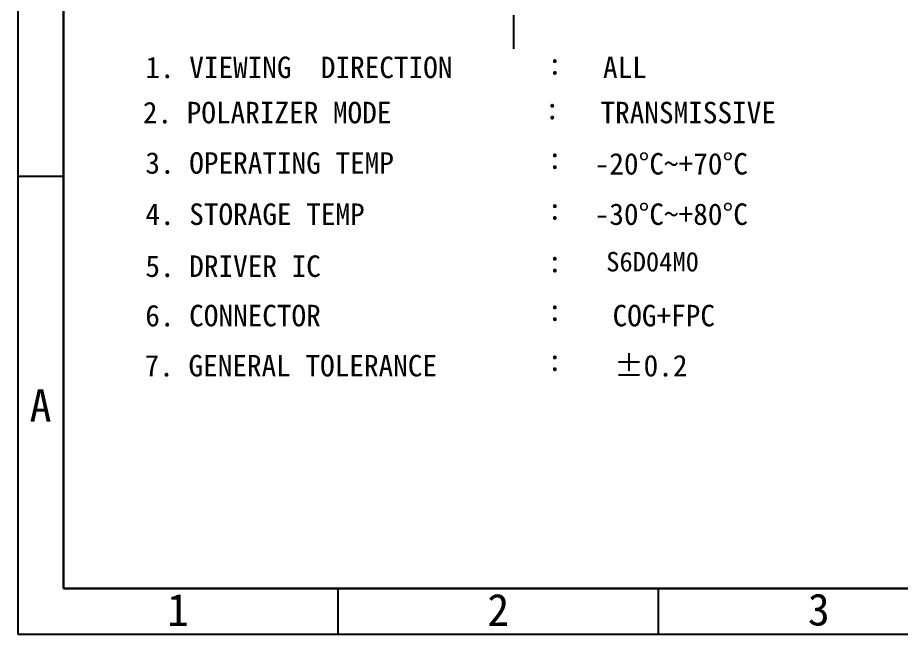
# Model space of a CAD drawing. Header units: millimetres. Extents: x 958 to 1294, y 45 to 284.
# Drawn here: x 958.4 to 1074.1, y 44.6 to 125.4 of the extents above; entities that cross this region are included whole.
import ezdxf
from ezdxf.enums import TextEntityAlignment as Align

# ---------------------------------------------------------------- set-up
doc = ezdxf.new("R2010")
doc.units = ezdxf.units.MM
doc.linetypes.add('CENTER2', pattern=[28.575, 19.05, -3.175, 3.175, -3.175])
doc.layers.add('CEN', color=6, linetype='CENTER2')
doc.layers.add('TAPE A', color=2, linetype='Continuous')
doc.styles.add('STYLE1', font='SIMFANG.TTF')
doc.styles.add('style20', font='SimSun.ttf')

msp = doc.modelspace()

# ---------------------------------------------------------------- linework, layer by layer
at = {"color": 0}
for p, q in [((958.41, 284.44), (958.41, 44.65)), ((964.4, 50.64), (964.4, 278.45)), ((964.4, 278.45), (964.4, 50.64)), ((964.4, 104.6), (958.41, 104.6)), ((964.4, 104.6), (958.41, 104.6)), ((964.4, 62.63), (964.4, 104.6)), ((1288.12, 50.64), (964.4, 50.64)), ((964.4, 50.64), (1288.12, 50.64)), ((1000.37, 44.65), (1000.37, 50.64)), ((1042.33, 44.65), (1042.33, 50.64)), ((958.41, 44.65), (1294.12, 44.65))]:
    msp.add_line(p, q, dxfattribs=at)
at = {"layer": 'CEN', "color": 0}
msp.add_line((1023.35, 240.05), (1023.35, 121.35), dxfattribs=at)

# ---------------------------------------------------------------- texts
at = {"color": 0, "style": 'style20'}
for s, height, p in [('1. VIEWING  DIRECTION ', 2.8148, (975.13, 117.5)), (':', 2.81, (1027.79, 117.96)), ('ALL', 2.815, (1035.06, 117.5)), ('2. POLARIZER MODE', 2.8148, (974.8, 111.58)), (':', 2.81, (1027.46, 112.11)), ('TRANSMISSIVE', 2.8148, (1034.73, 111.58)), ('3. OPERATING TEMP', 2.8148, (975.13, 104.98)), (':', 2.81, (1027.79, 105.61)), ('  -20%%DC~+70%%DC', 2.8148, (1030.14, 104.87)), ('4. STORAGE TEMP ', 2.8148, (975.13, 98.27)), (':', 2.81, (1027.79, 98.96)), ('  -30%%DC~+80%%DC', 2.8148, (1030.14, 98.27)), ('5. DRIVER IC ', 2.8148, (975.13, 91.46)), (':', 2.81, (1027.79, 92.07)), ('6. CONNECTOR ', 2.8148, (975.12, 84.99)), (':', 2.81, (1027.79, 85.7)), ('COG+FPC', 2.815, (1036.32, 84.99)), ('7. GENERAL TOLERANCE', 2.8148, (975.03, 78.43)), (':', 2.81, (1027.79, 79.15)), ('%%P0.2', 2.815, (1036.55, 78.43))]:
    msp.add_text(s, height=height, dxfattribs=at).set_placement(p)
at = {"color": 0, "style": 'STYLE1'}
for s, p in [('A', (961.4, 74.62)), ('1', (979.39, 47.86)), ('2', (1021.35, 47.86)), ('3', (1063.32, 47.86))]:
    msp.add_text(s, height=4.2, dxfattribs=at).set_placement(p, align=Align.MIDDLE)
at = {"layer": 'TAPE A', "color": 0}
msp.add_text('S6D04M0', height=2.55, dxfattribs=at).set_placement((1035.48, 92.18))

doc.saveas('drawing.dxf')
